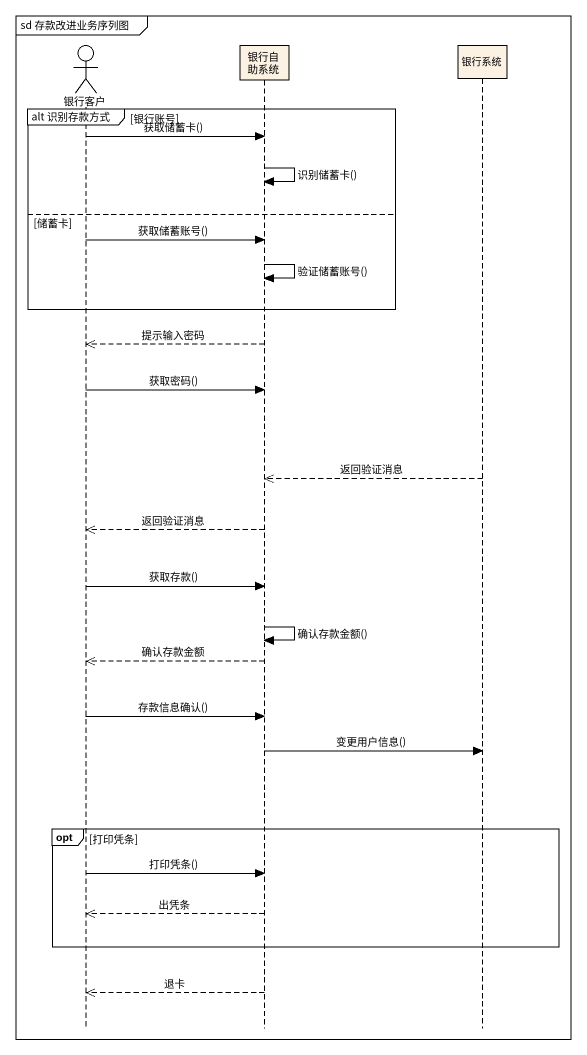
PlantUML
@startuml
mainframe sd 存款改进业务序列图
hide footbox
actor 银行客户
participant 银行自助系统
participant 银行系统

group alt 识别存款方式 [银行账号]
  银行客户 -> 银行自助系统 : 获取储蓄卡()
  银行自助系统 -> 银行自助系统 : 识别储蓄卡()
else 储蓄卡
  银行客户 -> 银行自助系统 : 获取储蓄账号()
  银行自助系统 -> 银行自助系统 : 验证储蓄账号()
end
银行自助系统 -->> 银行客户 : 提示输入密码
银行客户 -> 银行自助系统 : 获取密码()
银行系统 -->> 银行自助系统 : 返回验证消息
银行自助系统 -->> 银行客户 : 返回验证消息
银行客户 -> 银行自助系统 : 获取存款()
银行自助系统 -> 银行自助系统 : 确认存款金额()
银行自助系统 -->> 银行客户 : 确认存款金额
银行客户 -> 银行自助系统 : 存款信息确认()
银行自助系统 -> 银行系统 : 变更用户信息()
opt 打印凭条
  银行客户 -> 银行自助系统 : 打印凭条()
  银行自助系统 -->> 银行客户 : 出凭条
end
银行自助系统 -->> 银行客户 : 退卡
@enduml
